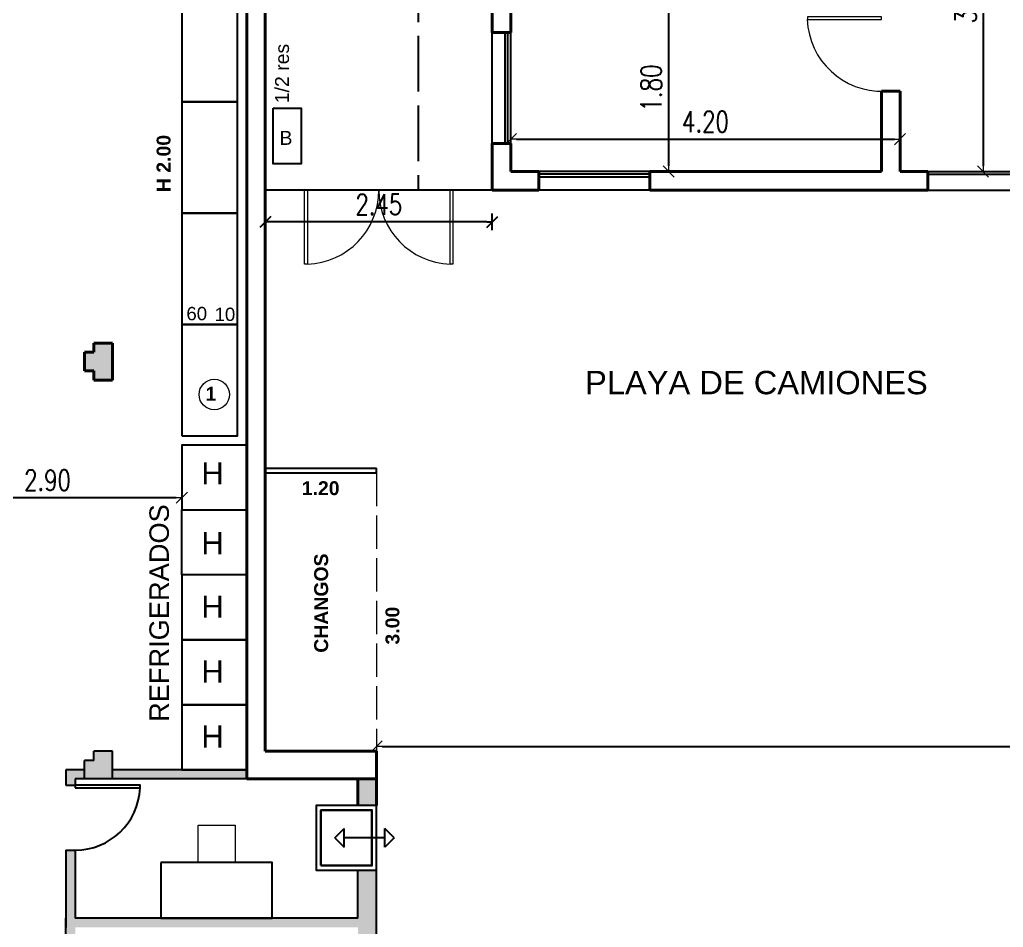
# Model space of a CAD drawing. Header units: millimetres. Extents: x 3657 to 4972, y 469 to 555.
# Drawn here: x 4921.11 to 4931.73, y 491.67 to 501.46 of the extents above; entities that cross this region are included whole.
import ezdxf

# ---------------------------------------------------------------- set-up
doc = ezdxf.new("R2010")
doc.units = ezdxf.units.MM
doc.linetypes.add('ACAD_ISO02W100', pattern=[15, 12, -3])
doc.layers.get('0').update_dxf_attribs({"color": 9})
doc.layers.get('Defpoints').update_dxf_attribs({"color": 9})
for name, color, linetype in [('2-texto', 9, 'Continuous'), ('7-equipamiento', 9, 'Continuous'), ('LINEA DE VISTA', 9, 'Continuous'), ('referencias 001', 9, 'Continuous')]:
    doc.layers.add(name, color=color, linetype=linetype)
for name, color, linetype, lineweight in [('8-cota equipam.', 9, 'Continuous', 5), ('aberturas', 9, 'Continuous', 20), ('cotas', 9, 'Continuous', 9), ('Muro', 9, 'Continuous', 40), ('None', 9, 'Continuous', 5), ('proyeccion de vigas', 9, 'ACAD_ISO02W100', 15)]:
    doc.layers.add(name, color=color, linetype=linetype, lineweight=lineweight)
doc.styles.add('Helvetica (bold)', font='')
doc.styles.add('ROMANS75', font='ROMANS.SHX', dxfattribs={"width": 0.75})
doc.styles.get("Standard").update_dxf_attribs({"font": 'arial.ttf', "height": 0.2})
doc.styles.add('swiss', font='swissel.ttf')
doc.styles.get('Helvetica (bold)').set_extended_font_data('Helvetica', bold=True)
doc.dimstyles.new('COTAS100', dxfattribs={"dimscale": 0.15, "dimtxt": 1.5, "dimasz": 0.4, "dimexe": 1, "dimexo": 0, "dimgap": 0.5, "dimtad": 1, "dimzin": 0, "dimdsep": 46, "dimtxsty": 'ROMANS75', "dimblk1": 'TICK', "dimblk2": 'TICK', "dimsah": 1, "dimcen": 1, "dimse1": 1, "dimse2": 1, "dimclrd": 256, "dimclre": 256, "dimclrt": 256, "dimaunit": 1, "dimadec": 0, "dimazin": 0, "dimtfac": 1, "dimtix": 1, "dimtmove": 2, "dimatfit": 3, "dimldrblk": 'TICK', "dimfxl": 1, "dimtolj": 1, "dimtzin": 0, "dimarcsym": 0})

# ---------------------------------------------------------------- blocks, each defined once
blk = doc.blocks.new('TICK')
at = {"color": 4}
blk.add_line((-1, -1), (1, 1), dxfattribs=at)
for p, q in [((-1, 0), (0, 0)), ((0, -1.5), (0, 1.5))]:
    blk.add_line(p, q)
blk = doc.blocks.new('*D144')
at = {"lineweight": -2, "transparency": 16777216}
blk.add_line((4926.153, 499.28), (4923.824, 499.28), dxfattribs=at)
at = {"layer": 'Defpoints', "color": 0, "transparency": 16777216}
for p in [(4923.764, 499.723), (4926.213, 499.723), (4923.764, 499.28)]:
    blk.add_point(p, dxfattribs=at)
at = {"lineweight": -2, "transparency": 16777216, "xscale": 0.06, "yscale": 0.06, "zscale": 0.06, "rotation": 180}
blk.add_blockref('TICK', (4923.764, 499.28), dxfattribs=at)
at = {"lineweight": -2, "transparency": 16777216, "xscale": 0.06, "yscale": 0.06, "zscale": 0.06}
blk.add_blockref('TICK', (4926.213, 499.28), dxfattribs=at)
at = {"transparency": 16777216, "insert": (4924.989, 499.468), "char_height": 0.225, "attachment_point": 5, "style": 'ROMANS75'}
blk.add_mtext('\\A1;2.45', dxfattribs=at)
blk = doc.blocks.new('*D168')
at = {"layer": 'cotas', "lineweight": -2, "transparency": 16777216}
blk.add_line((4931.509, 503.464), (4931.509, 499.884), dxfattribs=at)
at = {"layer": 'Defpoints', "color": 0, "transparency": 16777216}
for p in [(4930.613, 503.524), (4930.613, 499.824), (4931.509, 499.824)]:
    blk.add_point(p, dxfattribs=at)
at = {"layer": 'cotas', "lineweight": -2, "transparency": 16777216, "xscale": 0.06, "yscale": 0.06, "zscale": 0.06}
for p, rotation in [((4931.509, 503.524), 90), ((4931.509, 499.824), 270)]:
    blk.add_blockref('TICK', p, dxfattribs=dict(at, rotation=rotation))
at = {"layer": 'cotas', "transparency": 16777216, "insert": (4931.321, 501.674), "char_height": 0.225, "attachment_point": 5, "rotation": 90, "style": 'ROMANS75'}
blk.add_mtext('\\A1;3.70', dxfattribs=at)
blk = doc.blocks.new('*D110')
at = {"layer": 'cotas', "lineweight": -2, "transparency": 16777216}
blk.add_line((4926.473, 500.172), (4930.553, 500.172), dxfattribs=at)
at = {"layer": 'Defpoints', "color": 0, "transparency": 16777216}
for p in [(4930.613, 500.172), (4926.413, 499.231), (4930.613, 499.231)]:
    blk.add_point(p, dxfattribs=at)
at = {"layer": 'cotas', "lineweight": -2, "transparency": 16777216, "xscale": 0.06, "yscale": 0.06, "zscale": 0.06, "rotation": 180}
blk.add_blockref('TICK', (4926.413, 500.172), dxfattribs=at)
at = {"layer": 'cotas', "lineweight": -2, "transparency": 16777216, "xscale": 0.06, "yscale": 0.06, "zscale": 0.06}
blk.add_blockref('TICK', (4930.613, 500.172), dxfattribs=at)
at = {"layer": 'cotas', "transparency": 16777216, "insert": (4928.513, 500.36), "char_height": 0.225, "attachment_point": 5, "style": 'ROMANS75'}
blk.add_mtext('\\A1;4.20', dxfattribs=at)
blk = doc.blocks.new('*D170')
at = {"layer": 'cotas', "lineweight": -2, "transparency": 16777216}
blk.add_line((4928.116, 501.564), (4928.116, 499.884), dxfattribs=at)
at = {"layer": 'Defpoints', "color": 0, "transparency": 16777216}
for p in [(4927.613, 501.624), (4927.613, 499.824), (4928.116, 499.824)]:
    blk.add_point(p, dxfattribs=at)
at = {"layer": 'cotas', "lineweight": -2, "transparency": 16777216, "xscale": 0.06, "yscale": 0.06, "zscale": 0.06}
for p, rotation in [((4928.116, 501.624), 90), ((4928.116, 499.824), 270)]:
    blk.add_blockref('TICK', p, dxfattribs=dict(at, rotation=rotation))
at = {"layer": 'cotas', "transparency": 16777216, "insert": (4927.928, 500.724), "char_height": 0.225, "attachment_point": 5, "rotation": 90, "style": 'ROMANS75'}
blk.add_mtext('\\A1;1.80', dxfattribs=at)
blk = doc.blocks.new('*D113')
at = {"layer": 'cotas', "lineweight": -2, "transparency": 16777216}
blk.add_line((4925.024, 493.624), (4940.203, 493.624), dxfattribs=at)
at = {"layer": 'Defpoints', "color": 0, "transparency": 16777216}
for p in [(4940.263, 493.624), (4924.964, 493.504), (4940.263, 493.504)]:
    blk.add_point(p, dxfattribs=at)
at = {"layer": 'cotas', "lineweight": -2, "transparency": 16777216, "xscale": 0.06, "yscale": 0.06, "zscale": 0.06, "rotation": 180}
blk.add_blockref('TICK', (4924.964, 493.624), dxfattribs=at)
at = {"layer": 'cotas', "lineweight": -2, "transparency": 16777216, "xscale": 0.06, "yscale": 0.06, "zscale": 0.06}
blk.add_blockref('TICK', (4940.263, 493.624), dxfattribs=at)
at = {"layer": 'cotas', "transparency": 16777216, "insert": (4932.614, 493.811), "char_height": 0.225, "attachment_point": 5, "style": 'ROMANS75'}
blk.add_mtext('\\A1;15.30', dxfattribs=at)
blk = doc.blocks.new('*D128')
at = {"layer": 'cotas', "lineweight": -2, "transparency": 16777216}
blk.add_line((4920.024, 496.307), (4922.804, 496.307), dxfattribs=at)
at = {"layer": 'Defpoints', "color": 0, "transparency": 16777216}
for p in [(4922.864, 496.307), (4919.964, 496.176), (4922.864, 496.176)]:
    blk.add_point(p, dxfattribs=at)
at = {"layer": 'cotas', "lineweight": -2, "transparency": 16777216, "xscale": 0.06, "yscale": 0.06, "zscale": 0.06, "rotation": 180}
blk.add_blockref('TICK', (4919.964, 496.307), dxfattribs=at)
at = {"layer": 'cotas', "lineweight": -2, "transparency": 16777216, "xscale": 0.06, "yscale": 0.06, "zscale": 0.06}
blk.add_blockref('TICK', (4922.864, 496.307), dxfattribs=at)
at = {"layer": 'cotas', "transparency": 16777216, "insert": (4921.414, 496.495), "char_height": 0.225, "attachment_point": 5, "style": 'ROMANS75'}
blk.add_mtext('\\A1;2.90', dxfattribs=at)

msp = doc.modelspace()

# ---------------------------------------------------------------- hatches: boundary and pattern name
at = {"layer": '7-equipamiento'}
h = msp.add_hatch(color=9, dxfattribs=at)
h.dxf.hatch_style = 1
h.paths.add_polyline_path([(4907.564, 497.824), (4907.264, 497.824), (4907.264, 497.624), (4907.564, 497.624)])
h.paths.add_polyline_path([(4907.564, 493.474), (4907.264, 493.474), (4907.264, 493.274), (4907.564, 493.274)])
h.paths.add_polyline_path([(4907.564, 506.524), (4907.264, 506.524), (4907.264, 506.324), (4907.564, 506.324)])
h.paths.add_polyline_path([(4907.564, 502.174), (4907.264, 502.174), (4907.264, 501.974), (4907.564, 501.974)])
h.paths.add_polyline_path([(4922.114, 502.374), (4921.914, 502.374), (4921.914, 502.274), (4921.814, 502.274), (4921.814, 502.074), (4921.914, 502.074), (4921.914, 501.974), (4922.114, 501.974)])
h.paths.add_polyline_path([(4922.114, 506.774), (4921.914, 506.774), (4921.914, 506.674), (4921.814, 506.674), (4921.814, 506.474), (4921.914, 506.474), (4921.914, 506.374), (4922.114, 506.374)])
h.paths.add_polyline_path([(4922.114, 497.974), (4921.914, 497.974), (4921.914, 497.874), (4921.814, 497.874), (4921.814, 497.674), (4921.914, 497.674), (4921.914, 497.574), (4922.114, 497.574)])
h.paths.add_polyline_path([(4922.114, 493.574), (4921.914, 493.574), (4921.914, 493.474), (4921.814, 493.474), (4921.814, 493.274), (4922.114, 493.274), (4922.114, 493.374)])
h.paths.add_polyline_path([(4922.114, 489.274), (4921.814, 489.274), (4921.814, 489.074), (4922.114, 489.074)])
h.paths.add_polyline_path([(4916.514, 489.274), (4916.314, 489.274), (4916.314, 489.074), (4916.514, 489.074)])
h.paths.add_polyline_path([(4914.064, 489.274), (4913.864, 489.274), (4913.864, 489.074), (4914.064, 489.074)])
h.paths.add_polyline_path([(4911.614, 489.274), (4911.414, 489.274), (4911.414, 489.074), (4911.614, 489.074)])
h.paths.add_polyline_path([(4918.964, 489.274), (4918.764, 489.274), (4918.764, 489.074), (4918.964, 489.074)])
h.paths.add_polyline_path([(4907.564, 489.274), (4907.264, 489.274), (4907.264, 489.074), (4907.564, 489.074)])
at = {"layer": 'referencias 001', "ltscale": 0.5}
h = msp.add_hatch(color=9, dxfattribs=at)
h.dxf.hatch_style = 1
h.paths.add_polyline_path([(4921.714, 493.274), (4921.814, 493.274), (4921.814, 493.374), (4921.614, 493.374), (4921.614, 493.207), (4921.714, 493.207)])
h.paths.add_polyline_path([(4922.114, 493.374), (4922.114, 493.274), (4923.564, 493.274), (4923.564, 493.374), (4922.864, 493.374)])
h.paths.add_polyline_path([(4924.764, 491.674), (4924.764, 490.274), (4924.964, 490.274), (4924.964, 492.289), (4924.764, 492.289), (4924.764, 491.774), (4921.714, 491.774), (4921.714, 492.507), (4921.614, 492.507), (4921.614, 491.674), (4921.614, 489.074), (4921.814, 489.074), (4921.814, 489.174), (4921.714, 489.174), (4921.714, 491.674)])
h = msp.add_hatch(color=9, dxfattribs=at)
h.dxf.hatch_style = 1
h.paths.add_polyline_path([(4924.964, 493.274), (4924.764, 493.274), (4924.764, 492.989), (4924.964, 492.989)])

# ---------------------------------------------------------------- linework, layer by layer
at = {"color": 9, "linetype": 'ACAD_ISO02W100', "ltscale": 0.05}
msp.add_line((4925.414, 514.785), (4925.414, 499.624), dxfattribs=at)
at = {"color": 9}
for p, q in [((4926.213, 499.624), (4923.764, 499.624)), ((4923.764, 496.624), (4924.964, 496.624)), ((4924.964, 496.574), (4924.964, 496.624)), ((4923.764, 496.574), (4924.964, 496.574)), ((4924.615, 492.539), (4924.615, 492.738)), ((4925.055, 492.539), (4925.055, 492.738)), ((4925.055, 492.639), (4924.615, 492.639))]:
    msp.add_line(p, q, dxfattribs=at)
for points in [[(4922.864, 496.174), (4923.564, 496.174), (4923.564, 496.874), (4922.864, 496.874)], [(4922.864, 496.174), (4923.564, 496.174), (4923.564, 495.474), (4922.864, 495.474)], [(4922.864, 494.774), (4923.564, 494.774), (4923.564, 495.474), (4922.864, 495.474)], [(4922.864, 494.074), (4923.564, 494.074), (4923.564, 494.774), (4922.864, 494.774)], [(4922.864, 493.374), (4923.564, 493.374), (4923.564, 494.074), (4922.864, 494.074)], [(4922.639, 492.374), (4922.639, 491.774), (4923.839, 491.774), (4923.839, 492.374)]]:
    msp.add_lwpolyline(points, close=True, dxfattribs=at)
for points in [[(4924.515, 492.639), (4924.615, 492.738)], [(4925.155, 492.639), (4925.055, 492.738)], [(4924.515, 492.639), (4924.615, 492.539)], [(4925.155, 492.639), (4925.055, 492.539)]]:
    msp.add_lwpolyline(points, dxfattribs=at)
at = {"layer": '7-equipamiento', "color": 9}
for points in [[(4922.864, 500.574), (4923.464, 500.574), (4923.464, 501.774), (4922.864, 501.774)], [(4922.864, 499.374), (4923.464, 499.374), (4923.464, 500.574), (4922.864, 500.574)], [(4922.864, 498.174), (4923.464, 498.174), (4923.464, 499.374), (4922.864, 499.374)], [(4922.864, 496.974), (4923.464, 496.974), (4923.464, 498.174), (4922.864, 498.174)]]:
    msp.add_lwpolyline(points, close=True, dxfattribs=at)
msp.add_lwpolyline([(4923.851, 500.507), (4924.151, 500.507), (4924.151, 499.907), (4923.851, 499.907), (4923.851, 500.507)], dxfattribs=at)
at = {"layer": 'aberturas', "color": 9}
msp.add_line((4924.219, 499.624), (4925.759, 499.624), dxfattribs=at)
for points in [[(4929.613, 501.461), (4930.413, 501.461), (4930.413, 501.491), (4929.613, 501.491)], [(4924.189, 498.824), (4924.189, 499.624), (4924.219, 499.624), (4924.219, 498.824)], [(4925.759, 498.824), (4925.759, 499.624), (4925.789, 499.624), (4925.789, 498.824)]]:
    msp.add_lwpolyline(points, close=True, dxfattribs=at)
for centre, start, end in [((4930.413, 501.491), 182.1476, 272.1476), ((4924.189, 499.624), 272.1476, 0), ((4925.789, 499.624), 180, 267.8524)]:
    msp.add_arc(centre, 0.801, start, end, dxfattribs=at)
at = {"layer": 'cotas', "color": 9}
msp.add_circle((4923.214, 497.419), 0.164, dxfattribs=at)
at = {"layer": 'LINEA DE VISTA', "color": 9}
for p, q in [((4926.213, 500.124), (4926.213, 501.324)), ((4926.353, 500.124), (4926.353, 501.324)), ((4926.383, 500.124), (4926.383, 501.324)), ((4926.413, 500.124), (4926.413, 501.324)), ((4926.413, 500.124), (4926.413, 501.324)), ((4927.915, 499.824), (4926.715, 499.824)), ((4927.915, 499.824), (4926.715, 499.824)), ((4927.915, 499.794), (4926.715, 499.794)), ((4930.913, 499.824), (4934.813, 499.824)), ((4930.913, 499.794), (4934.813, 499.794)), ((4927.915, 499.764), (4926.715, 499.764)), ((4927.915, 499.624), (4926.715, 499.624)), ((4930.913, 499.624), (4934.813, 499.624))]:
    msp.add_line(p, q, dxfattribs=at)
at = {"layer": 'Muro', "color": 9}
for p, q in [((4923.564, 493.274), (4923.564, 508.823)), ((4923.764, 493.574), (4923.764, 508.823)), ((4926.213, 501.324), (4926.213, 508.823)), ((4926.413, 501.324), (4926.413, 501.624)), ((4926.413, 501.324), (4926.213, 501.324)), ((4930.413, 499.824), (4930.413, 500.691)), ((4930.413, 500.691), (4930.613, 500.691)), ((4930.613, 499.824), (4930.613, 500.691)), ((4926.213, 499.624), (4926.213, 500.124)), ((4926.413, 500.124), (4926.213, 500.124)), ((4926.413, 499.824), (4926.413, 500.124)), ((4926.413, 499.824), (4926.715, 499.824)), ((4926.715, 499.824), (4926.715, 499.624)), ((4927.915, 499.824), (4930.413, 499.824)), ((4927.915, 499.824), (4927.915, 499.624)), ((4930.613, 499.824), (4930.613, 499.824)), ((4930.613, 499.824), (4930.913, 499.824)), ((4930.913, 499.624), (4930.913, 499.824)), ((4926.213, 499.624), (4926.715, 499.624)), ((4927.915, 499.624), (4930.913, 499.624)), ((4921.814, 497.674), (4921.814, 497.874)), ((4921.914, 497.874), (4921.814, 497.874)), ((4921.914, 497.874), (4921.914, 497.974)), ((4922.114, 497.974), (4921.914, 497.974)), ((4922.114, 497.574), (4922.114, 497.974)), ((4921.914, 497.674), (4921.814, 497.674)), ((4921.914, 497.574), (4921.914, 497.674)), ((4922.114, 497.574), (4921.914, 497.574)), ((4923.764, 493.574), (4924.964, 493.574)), ((4924.964, 493.274), (4924.964, 493.574)), ((4923.564, 493.274), (4924.964, 493.274)), ((4924.764, 492.989), (4924.764, 493.274)), ((4924.964, 493.274), (4924.964, 492.989))]:
    msp.add_line(p, q, dxfattribs=at)
at = {"layer": 'None', "color": 9, "linetype": 'Continuous', "lineweight": 30, "elevation": 0}
msp.add_lwpolyline([(4924.364, 492.339), (4924.364, 492.939), (4924.914, 492.939), (4924.914, 492.339)], close=True, dxfattribs=at)
at = {"layer": 'None', "color": 9, "lineweight": 0, "flags": 128}
msp.add_lwpolyline([(4923.439, 492.774), (4923.439, 492.374), (4923.039, 492.374), (4923.039, 492.774)], close=True, dxfattribs=at)
at = {"layer": 'proyeccion de vigas', "color": 9, "ltscale": 0.03}
msp.add_line((4924.964, 496.574), (4924.964, 493.574), dxfattribs=at)
at = {"layer": 'referencias 001', "color": 9, "ltscale": 0.5}
for p, q in [((4921.914, 493.474), (4921.914, 493.574)), ((4922.114, 493.574), (4921.914, 493.574)), ((4922.114, 493.274), (4922.114, 493.574)), ((4921.814, 493.274), (4921.814, 493.474)), ((4921.914, 493.474), (4921.814, 493.474)), ((4921.614, 493.374), (4921.614, 493.207)), ((4923.564, 493.374), (4922.114, 493.374)), ((4921.614, 493.207), (4921.714, 493.207)), ((4921.714, 493.274), (4921.714, 493.207)), ((4922.114, 493.274), (4921.814, 493.274)), ((4923.564, 493.274), (4922.114, 493.274)), ((4921.614, 492.507), (4921.614, 491.674)), ((4921.614, 492.507), (4921.714, 492.507)), ((4921.714, 492.507), (4921.714, 491.774)), ((4924.764, 491.774), (4924.764, 492.289)), ((4924.964, 490.274), (4924.964, 492.289)), ((4921.614, 489.074), (4921.614, 491.774)), ((4924.764, 491.774), (4921.714, 491.774))]:
    msp.add_line(p, q, dxfattribs=at)
for points in [[(4921.814, 493.374), (4921.614, 493.374)], [(4921.814, 493.274), (4921.714, 493.274)]]:
    msp.add_lwpolyline(points, dxfattribs=at)
for points in [[(4921.714, 493.177), (4922.414, 493.177), (4922.414, 493.207), (4921.714, 493.207)], [(4924.964, 492.989), (4924.314, 492.989), (4924.314, 492.289), (4924.964, 492.289)]]:
    msp.add_lwpolyline(points, close=True, dxfattribs=at)
msp.add_arc((4921.715, 493.206), 0.699, 269.9051, 357.586, dxfattribs=at)

# ---------------------------------------------------------------- texts
at = {"layer": '2-texto', "color": 9, "style": 'swiss'}
msp.add_text('1/2 res', height=0.15, rotation=90, dxfattribs=at).set_placement((4924.02, 500.56))
msp.add_text('B', height=0.15, dxfattribs=at).set_placement((4923.918, 500.111))
at = {"layer": '2-texto', "color": 9, "insert": (4922.592, 499.601), "char_height": 0.15, "attachment_point": 1, "rotation": 90}
msp.add_mtext_dynamic_manual_height_columns('{\\fArial|b1|i0|c0|p34;H 2.00}', width=1.27012, gutter_width=1, heights=[0], dxfattribs=at)
at = {"layer": '2-texto', "color": 9, "insert": (4923.236, 497.502), "char_height": 0.13045, "attachment_point": 3}
msp.add_mtext_dynamic_manual_height_columns('{\\fArial|b1|i0|c0|p34;\\H1.1499x;1}', width=2.22362, gutter_width=1, heights=[0], dxfattribs=at)
at = {"layer": '8-cota equipam.', "color": 9, "lineweight": 0, "style": 'Helvetica (bold)'}
msp.add_text('1.20', height=0.1499, dxfattribs=at).set_placement((4924.158, 496.334))
for s, p in [('CHANGOS', (4924.442, 494.635)), ('3.00', (4925.211, 494.723))]:
    msp.add_text(s, height=0.1499, rotation=90, dxfattribs=at).set_placement(p)
at = {"layer": 'cotas', "color": 9}
for s, height, p in [('60', 0.1437, (4922.913, 498.22)), ('10', 0.1437, (4923.217, 498.212)), ('PLAYA DE CAMIONES', 0.252, (4927.215, 497.422)), ('H ', 0.2395, (4923.074, 496.45)), ('H ', 0.2395, (4923.074, 495.697)), ('H ', 0.2395, (4923.074, 495.012)), ('H ', 0.2395, (4923.074, 494.312)), ('H ', 0.2395, (4923.074, 493.612))]:
    msp.add_text(s, height=height, dxfattribs=at).set_placement(p)
msp.add_text('REFRIGERADOS', height=0.21, rotation=90, dxfattribs=at).set_placement((4922.724, 493.889))

# ---------------------------------------------------------------- dimensions: what is measured, and where the dimension line sits
at = {"color": 9}
dim = msp.add_linear_dim(base=(4923.764, 499.28), p1=(4926.213, 499.723), p2=(4923.764, 499.723), dimstyle='COTAS100', dxfattribs=at)
dim.commit()
dim.dimension.update_dxf_attribs({"geometry": '*D144', "text_midpoint": (4924.989, 499.468)})
at = {"layer": 'cotas', "color": 9}
for base, p1, p2, picture, middle in [((4931.509, 499.824), (4930.613, 503.524), (4930.613, 499.824), '*D168', (4931.321, 501.674)), ((4928.116, 499.824), (4927.613, 501.624), (4927.613, 499.824), '*D170', (4927.928, 500.724))]:
    dim = msp.add_linear_dim(base=base, p1=p1, p2=p2, angle=90, dimstyle='COTAS100', dxfattribs=at)
    dim.commit()
    dim.dimension.update_dxf_attribs({"geometry": picture, "text_midpoint": middle})
for base, p1, p2, picture, middle in [((4930.613, 500.172), (4926.413, 499.231), (4930.613, 499.231), '*D110', (4928.513, 500.36)), ((4922.864, 496.307), (4919.964, 496.176), (4922.864, 496.176), '*D128', (4921.414, 496.495)), ((4940.263, 493.624), (4924.964, 493.504), (4940.263, 493.504), '*D113', (4932.614, 493.811))]:
    dim = msp.add_linear_dim(base=base, p1=p1, p2=p2, dimstyle='COTAS100', dxfattribs=at)
    dim.commit()
    dim.dimension.update_dxf_attribs({"geometry": picture, "text_midpoint": middle})

doc.saveas('drawing.dxf')
